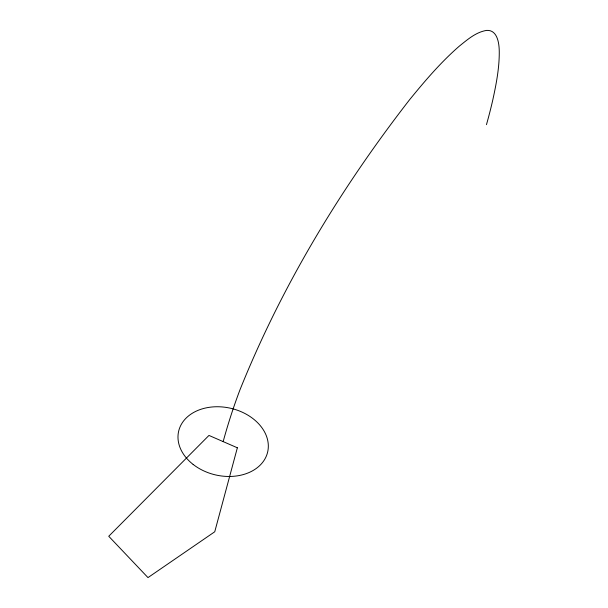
<?xml version="1.0" encoding="UTF-8"?>
<svg xmlns="http://www.w3.org/2000/svg" width="608" height="608" viewBox="0 0 608 608"><rect width="100%" height="100%" fill="white"/><g stroke="black" fill="none" stroke-linecap="round" stroke-linejoin="round"><path stroke-width="0.91" d="M223.159 441.606C227.947 424.095 233.533 406.805 239.97 389.827C281.861 285.57 340.746 188.396 409.556 99.765C424.946 80.879 440.846 62.214 459.268 46.185C467.415 39.642 475.92 32.125 486.582 30.4C497.511 29.655 499.198 43.48 499.259 51.596C499.396 67.868 496.28 83.957 492.822 99.796A345.238 79.899 -61.3 0 1 486.461 124.67M237.356 447.784L214.753 531.764L147.987 577.6L108.741 536.264L208.962 435.427L237.356 447.784M193.146 464.436A45.699 34.17 13.2 0 0 267.398 453.021A45.699 34.17 13.2 0 0 208.932 407.368A45.699 34.17 13.2 0 0 193.146 464.436"/></g></svg>
